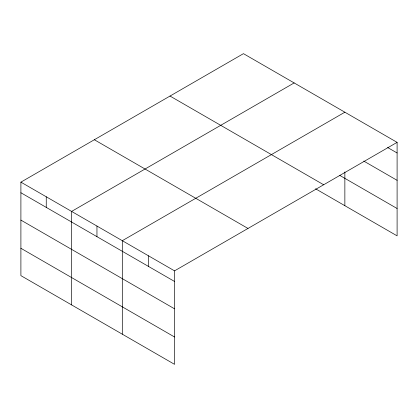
<?xml version="1.0" encoding="UTF-8"?>
<svg xmlns="http://www.w3.org/2000/svg" width="418" height="418" viewBox="0 0 418 418"><rect width="100%" height="100%" fill="white"/><g stroke="black" fill="none" stroke-linecap="round" stroke-linejoin="round"><path stroke-width="0.63" d="M20.9 182.143L174.546 270.854L174.546 364.344L20.9 275.64L20.9 182.143L243.454 53.656L397.1 142.36L397.1 235.856L315.564 188.784M294.157 82.926L71.603 211.419L71.603 304.91M344.86 112.202L122.307 240.69L122.307 334.186M174.546 270.854L397.1 142.36M387.653 147.517L397.1 152.972M363.754 161.071L397.1 180.325M339.792 175.419L397.1 208.504M170.011 96.056L323.657 184.761M94.343 139.743L247.989 228.447M20.9 192.755L174.546 281.46M20.9 220.108L174.546 308.813M20.9 248.287L174.546 336.997M344.86 171.939L344.86 205.698M148.427 255.769L148.427 266.381M96.955 226.054L96.955 236.666M46.252 196.779L46.252 207.391"/></g></svg>
